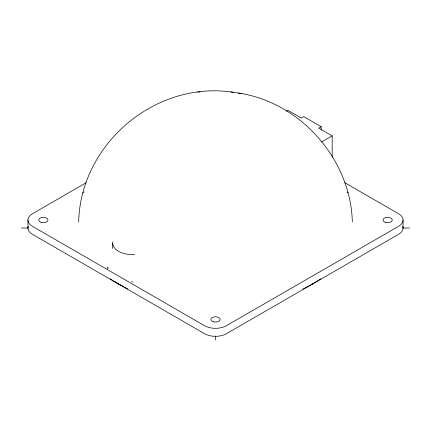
<?xml version="1.0" encoding="UTF-8"?>
<svg xmlns="http://www.w3.org/2000/svg" width="431" height="431" viewBox="0 0 431 431"><rect width="100%" height="100%" fill="white"/><g stroke="black" fill="none" stroke-linecap="round" stroke-linejoin="round"><path stroke-width="0.65" d="M78.663 221.954C80.559 143.555 155.704 80.376 233.214 92.256M86.248 182.685L32.46 213.744A15.424 8.906 0 0 0 32.46 226.34L204.59 325.717A15.424 8.906 0 0 0 226.41 325.717L398.54 226.34A15.424 8.906 0 0 0 398.54 213.744L344.752 182.685M82.854 192.646L83.986 191.989M286.119 111.29L287.86 110.282L301.301 118.04L303.747 116.629L321.203 126.703L321.203 130.065M321.203 126.703L318.751 128.12L332.193 135.878L332.193 157.374M321.741 141.912L332.193 135.878M197.786 92.256L200.124 91.905M21.55 228.037L28.284 228.037M402.716 228.037L409.45 228.037M238.262 93.026C300.407 102.082 350.742 159.222 352.337 221.954M230.876 91.905L241.721 93.549M347.014 191.989L348.146 192.646M312.06 283.787L312.475 284.024M108.45 268.13L107.292 267.462L107.292 268.739M131.654 281.529L132.813 282.197M403.06 220.042L403.06 228.037M215.5 335.981L215.5 340.016M112.696 243.154L112.696 248.498M27.94 220.042L27.94 228.037M122.388 285.764A19.901 11.492 0 0 1 115.513 281.793M320.799 278.771A137.144 79.18 0 0 1 303.009 289.002M127.991 289.002A137.144 79.18 0 0 1 110.201 278.771M28.268 226.216A15.424 8.906 0 0 0 32.46 234.335L204.59 333.718A15.424 8.906 0 0 0 226.41 333.718L398.54 234.335A15.424 8.906 0 0 0 402.732 226.216M134.65 254.581A19.901 11.492 0 0 1 112.803 241.963M41.053 222.353A4.628 2.672 0 0 0 47.997 220.042A4.628 2.672 0 0 0 41.053 217.725A4.628 2.672 0 0 0 41.053 222.353M213.183 321.736A4.628 2.672 0 0 0 220.128 319.419A4.628 2.672 0 0 0 213.183 317.108A4.628 2.672 0 0 0 213.183 321.736M385.319 222.353A4.628 2.672 0 0 0 392.264 220.042A4.628 2.672 0 0 0 385.319 217.725A4.628 2.672 0 0 0 385.319 222.353"/></g></svg>
